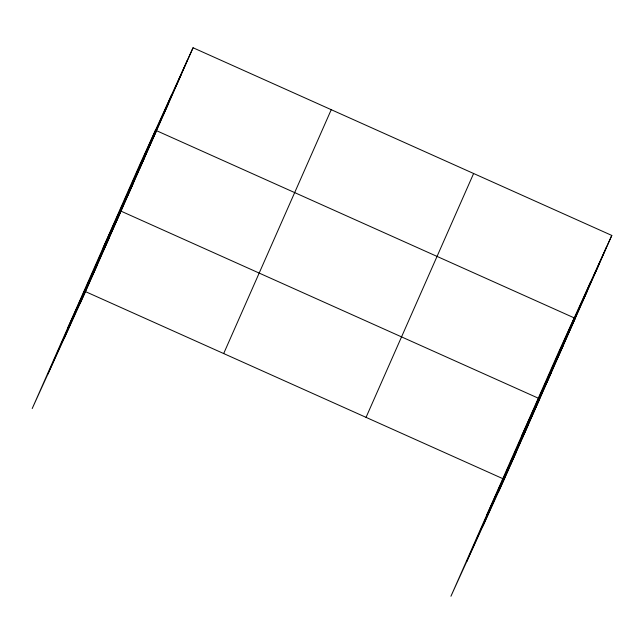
<?xml version="1.0" encoding="UTF-8"?>
<svg xmlns="http://www.w3.org/2000/svg" width="644" height="644" viewBox="0 0 644 644"><rect width="100%" height="100%" fill="white"/><g stroke="black" fill="none" stroke-linecap="round" stroke-linejoin="round"><path stroke-width="0.97" d="M47.986 373.923L155.55 130.056M64.255 338.229L171.819 94.37M80.041 303.59L187.605 59.723M193.063 47.753L139.764 164.703L32.2 408.562L85.499 291.619L193.063 47.753L611.8 235.438L504.236 479.297L450.937 596.247L558.501 352.381L611.8 235.438M223.677 353.556L331.241 109.689M366.05 417.36L473.614 173.502M466.731 561.608L574.295 317.742M482.992 525.915L590.556 282.048M498.778 491.275L606.342 247.409M175.41 87.367L180.867 75.388M163.222 115.002L168.68 103.032M103.193 247.618L156.492 130.668L575.229 318.345L521.93 435.296M139.201 169.469L144.659 157.49M127.367 196.291L132.825 184.321M67.692 328.086L120.992 211.143L538.827 398.419M103.7 249.936L109.158 237.966M91.875 276.767L97.325 264.797M594.154 275.044L599.612 263.074M581.967 302.68L587.417 290.71M557.937 357.146L563.395 345.176M546.112 383.969L551.562 371.999M486.437 515.772L539.728 398.821M522.445 437.622L527.903 425.652M510.611 464.445L516.069 452.474M85.499 291.619L503.334 478.894"/></g></svg>
